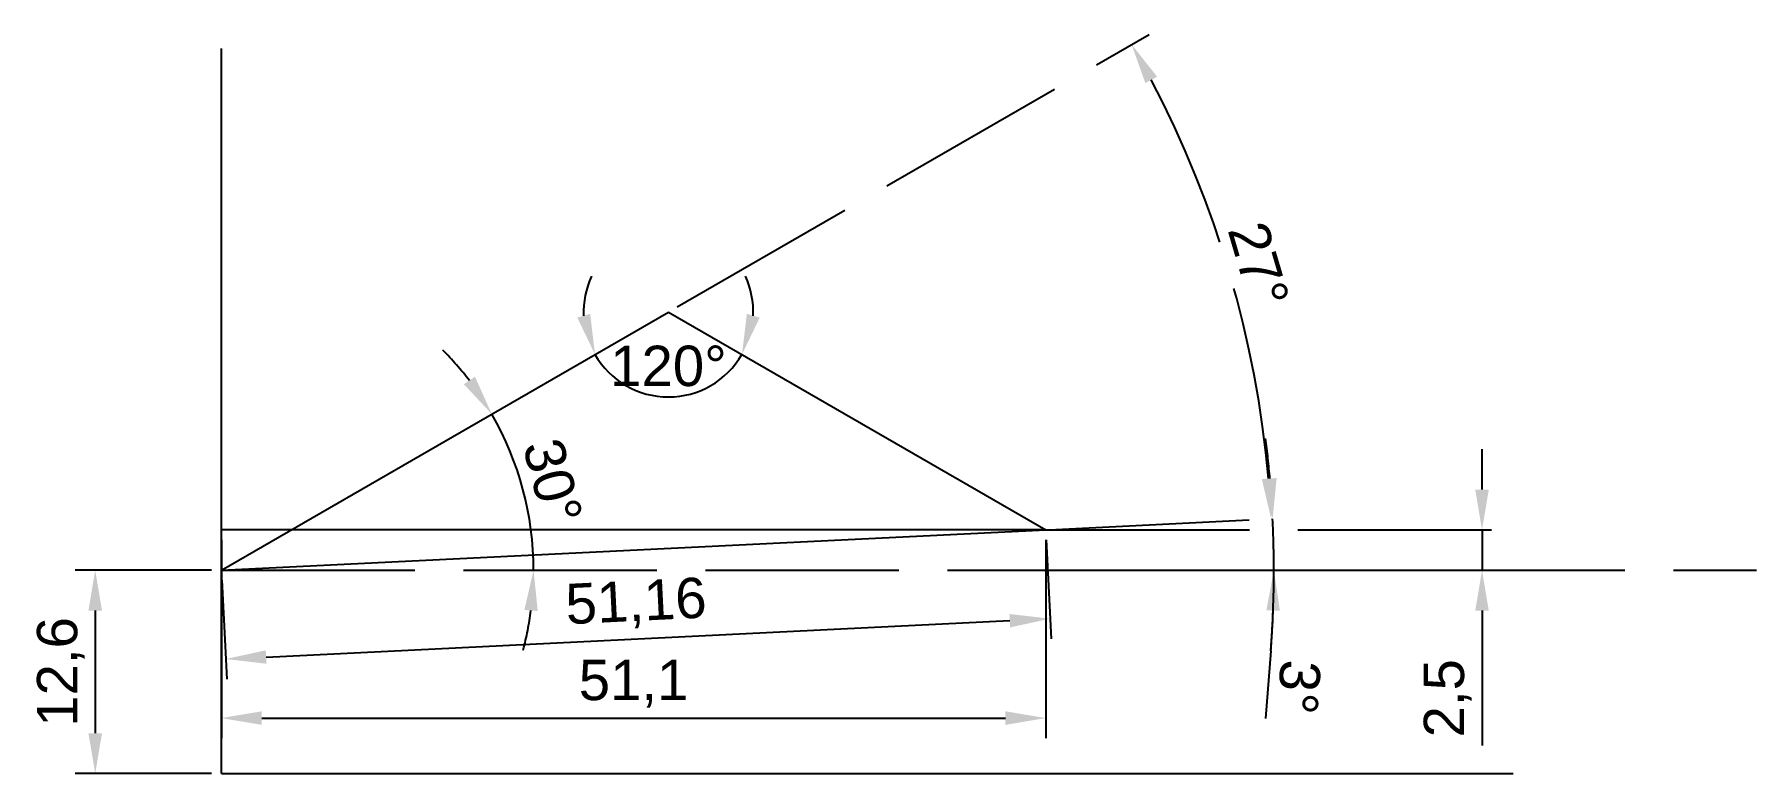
# Model space of a CAD drawing. Header units: millimetres. Extents: x 1952 to 2059, y 1086 to 1132.
import ezdxf

# ---------------------------------------------------------------- set-up
doc = ezdxf.new("R2010")
doc.units = ezdxf.units.MM
doc.linetypes.add('ACAD_ISO02W100', pattern=[15, 12, -3])
doc.styles.get("Standard").update_dxf_attribs({"font": 'arial.ttf'})
doc.dimstyles.new('ISO-25', dxfattribs={"dimtxt": 2.5, "dimasz": 2.5, "dimexe": 1.25, "dimexo": 0.625, "dimtad": 1, "dimtxsty": 'Standard', "dimcen": 2.5, "dimadec": 0, "dimazin": 0, "dimtfac": 1, "dimtmove": 0, "dimatfit": 3, "dimfxl": 1, "dimarcsym": 0})

# ---------------------------------------------------------------- blocks, each defined once
blk = doc.blocks.new('*D2')
at = {"color": 0, "lineweight": -2, "transparency": 16777216}
for p, q in [((1962.81, 1098.86), (1954.36, 1098.86)), ((1955.61, 1096.36), (1955.61, 1088.76)), ((1962.81, 1086.26), (1954.36, 1086.26))]:
    blk.add_line(p, q, dxfattribs=at)
at = {"color": 0, "transparency": 16777216}
for points in [[(1955.19, 1096.36), (1956.03, 1096.36), (1955.61, 1098.86)], [(1955.19, 1088.76), (1956.03, 1088.76), (1955.61, 1086.26)]]:
    blk.add_solid(points, dxfattribs=at)
at = {"layer": 'Defpoints', "color": 0, "transparency": 16777216}
for p in [(1963.43, 1098.86), (1955.61, 1086.26), (1963.43, 1086.26)]:
    blk.add_point(p, dxfattribs=at)
at = {"color": 0, "transparency": 16777216, "insert": (1953.48, 1092.56), "char_height": 2.5, "attachment_point": 5, "rotation": 90}
blk.add_mtext('12,6', dxfattribs=at)
blk = doc.blocks.new('*D3')
at = {"color": 0, "lineweight": -2, "transparency": 16777216}
for p, q in [((1963.43, 1100.74), (1963.43, 1088.45)), ((2014.53, 1100.74), (2014.53, 1088.45)), ((1965.93, 1089.7), (2012.03, 1089.7))]:
    blk.add_line(p, q, dxfattribs=at)
at = {"color": 0, "transparency": 16777216}
for points in [[(1965.93, 1090.12), (1965.93, 1089.28), (1963.43, 1089.7)], [(2012.03, 1090.12), (2012.03, 1089.28), (2014.53, 1089.7)]]:
    blk.add_solid(points, dxfattribs=at)
at = {"layer": 'Defpoints', "color": 0, "transparency": 16777216}
for p in [(1963.43, 1101.36), (2014.53, 1101.36), (2014.53, 1089.7)]:
    blk.add_point(p, dxfattribs=at)
at = {"color": 0, "transparency": 16777216, "insert": (1988.98, 1091.83), "char_height": 2.5, "attachment_point": 5}
blk.add_mtext('51,1', dxfattribs=at)
blk = doc.blocks.new('*D4')
at = {"color": 0, "lineweight": -2, "transparency": 16777216}
for p, q in [((2014.56, 1100.74), (2014.86, 1094.61)), ((1963.46, 1098.24), (1963.76, 1092.11)), ((1966.2, 1093.48), (2012.3, 1095.74))]:
    blk.add_line(p, q, dxfattribs=at)
at = {"color": 0, "transparency": 16777216}
for points in [[(2012.28, 1096.15), (2012.32, 1095.32), (2014.8, 1095.86)], [(1966.18, 1093.9), (1966.22, 1093.07), (1963.7, 1093.36)]]:
    blk.add_solid(points, dxfattribs=at)
at = {"layer": 'Defpoints', "color": 0, "transparency": 16777216}
for p in [(2014.53, 1101.36), (1963.43, 1098.86), (2014.8, 1095.86)]:
    blk.add_point(p, dxfattribs=at)
at = {"color": 0, "transparency": 16777216, "insert": (1989.14, 1096.74), "char_height": 2.5, "attachment_point": 5, "rotation": 2.8011}
blk.add_mtext('51,16', dxfattribs=at)
blk = doc.blocks.new('*D5')
at = {"color": 0, "lineweight": -2, "transparency": 16777216}
for start, end in [(154.9994, 182.4997), (357.5003, 25.0006), (210, 330)]:
    blk.add_arc((1991.14, 1114.86), 5.26, start, end, dxfattribs=at)
at = {"color": 0, "transparency": 16777216}
for points in [[(1986.29, 1114.75), (1985.49, 1114.52), (1986.59, 1112.23)], [(1996.8, 1114.52), (1996, 1114.75), (1995.7, 1112.23)]]:
    blk.add_solid(points, dxfattribs=at)
at = {"layer": 'Defpoints', "color": 0, "transparency": 16777216}
for p in [(1991.14, 1114.86), (1991.14, 1114.86), (1989.35, 1109.92), (2014.53, 1101.36), (1963.43, 1098.86)]:
    blk.add_point(p, dxfattribs=at)
at = {"color": 0, "transparency": 16777216, "insert": (1991.14, 1111.51), "char_height": 2.5, "attachment_point": 5}
blk.add_mtext('120°', dxfattribs=at)
blk = doc.blocks.new('*D7')
at = {"color": 0, "linetype": 'ACAD_ISO02W100', "lineweight": -2, "transparency": 16777216}
for start, end in [(37.4072, 44.8145), (0, 30), (345.1855, 352.5928)]:
    blk.add_arc((1963.43, 1098.86), 19.35, start, end, dxfattribs=at)
at = {"color": 0, "linetype": 'ACAD_ISO02W100', "transparency": 16777216}
for points in [[(1979.15, 1110.85), (1978.46, 1110.39), (1980.19, 1108.54)], [(1982.21, 1096.4), (1983.04, 1096.34), (1982.78, 1098.86)]]:
    blk.add_solid(points, dxfattribs=at)
at = {"layer": 'Defpoints', "color": 0, "linetype": 'ACAD_ISO02W100', "transparency": 16777216}
for p in [(1991.14, 1114.86), (1982.49, 1102.22), (1963.43, 1098.86), (1963.43, 1098.86), (2058.59, 1098.86)]:
    blk.add_point(p, dxfattribs=at)
at = {"color": 0, "linetype": 'ACAD_ISO02W100', "transparency": 16777216, "insert": (1983.96, 1104.36), "char_height": 2.5, "attachment_point": 5, "rotation": 285}
blk.add_mtext('30°', dxfattribs=at)
blk = doc.blocks.new('*D8')
at = {"color": 0, "linetype": 'ACAD_ISO02W100', "lineweight": -2, "transparency": 16777216}
for p, q in [((2015.15, 1101.39), (2029.84, 1102.11)), ((2028.48, 1093.87), (2028.15, 1089.67))]:
    blk.add_line(p, q, dxfattribs=at)
for start, end in [(4.9969, 7.1928), (0, 2.8011), (355.6076, 0), (355.6084, 357.8042)]:
    blk.add_arc((1963.43, 1098.86), 65.24, start, end, dxfattribs=at)
at = {"color": 0, "linetype": 'ACAD_ISO02W100', "transparency": 16777216}
for points in [[(2028.84, 1104.57), (2028, 1104.52), (2028.59, 1102.05)], [(2028.2, 1096.37), (2029.04, 1096.36), (2028.67, 1098.86)]]:
    blk.add_solid(points, dxfattribs=at)
at = {"layer": 'Defpoints', "color": 0, "linetype": 'ACAD_ISO02W100', "transparency": 16777216}
for p in [(2014.53, 1101.36), (2028.63, 1100.99), (1963.43, 1098.86), (1963.43, 1098.86), (2058.59, 1098.86)]:
    blk.add_point(p, dxfattribs=at)
at = {"color": 0, "linetype": 'ACAD_ISO02W100', "transparency": 16777216, "insert": (2030.21, 1091.62), "char_height": 2.5, "attachment_point": 5, "rotation": 265.6076}
blk.add_mtext('3°', dxfattribs=at)
blk = doc.blocks.new('*D9')
at = {"color": 0, "linetype": 'ACAD_ISO02W100', "lineweight": -2, "transparency": 16777216}
for p, q in [((1991.69, 1115.18), (2020.94, 1132.06)), ((2015.15, 1101.39), (2029.75, 1102.11))]:
    blk.add_line(p, q, dxfattribs=at)
blk.add_arc((1963.43, 1098.86), 65.15, 4.9999, 27.8013, dxfattribs=at)
at = {"color": 0, "linetype": 'ACAD_ISO02W100', "transparency": 16777216}
for points in [[(2020.7, 1129.05), (2021.43, 1129.45), (2019.85, 1131.44)], [(2028.75, 1104.57), (2027.92, 1104.51), (2028.5, 1102.05)]]:
    blk.add_solid(points, dxfattribs=at)
at = {"layer": 'Defpoints', "color": 0, "linetype": 'ACAD_ISO02W100', "transparency": 16777216}
for p in [(1991.14, 1114.86), (2027.19, 1112.26), (2014.53, 1101.36), (1963.43, 1098.86), (1963.43, 1098.86)]:
    blk.add_point(p, dxfattribs=at)
at = {"color": 0, "linetype": 'ACAD_ISO02W100', "transparency": 16777216, "insert": (2027.73, 1117.79), "char_height": 2.5, "attachment_point": 5, "rotation": 286.4006}
blk.add_mtext('27°', dxfattribs=at)
blk = doc.blocks.new('*D10')
at = {"color": 0, "linetype": 'ACAD_ISO02W100', "lineweight": -2, "transparency": 16777216}
for p, q in [((2041.57, 1103.86), (2041.57, 1106.36)), ((2015.15, 1101.36), (2042.82, 1101.36)), ((2041.57, 1101.36), (2041.57, 1098.86)), ((2015.27, 1098.86), (2042.82, 1098.86)), ((2041.57, 1096.36), (2041.57, 1088))]:
    blk.add_line(p, q, dxfattribs=at)
at = {"color": 0, "linetype": 'ACAD_ISO02W100', "transparency": 16777216}
for points in [[(2041.15, 1103.86), (2041.99, 1103.86), (2041.57, 1101.36)], [(2041.15, 1096.36), (2041.99, 1096.36), (2041.57, 1098.86)]]:
    blk.add_solid(points, dxfattribs=at)
at = {"layer": 'Defpoints', "color": 0, "linetype": 'ACAD_ISO02W100', "transparency": 16777216}
for p in [(2014.53, 1101.36), (2014.65, 1098.86), (2041.57, 1098.86)]:
    blk.add_point(p, dxfattribs=at)
at = {"color": 0, "linetype": 'ACAD_ISO02W100', "transparency": 16777216, "insert": (2039.44, 1090.93), "char_height": 2.5, "attachment_point": 5, "rotation": 90}
blk.add_mtext('2,5', dxfattribs=at)

msp = doc.modelspace()

# ---------------------------------------------------------------- linework, layer by layer
at = {"color": 1}
for q in [(1963.431, 1131.197), (2043.506, 1086.263)]:
    msp.add_line((1963.431, 1086.263), q, dxfattribs=at)
for p, q in [((1963.431, 1098.863), (1991.144, 1114.863)), ((1991.144, 1114.863), (2014.527, 1101.363)), ((2014.527, 1101.363), (2022.127, 1101.363))]:
    msp.add_line(p, q)
at = {"color": 5}
for p, q in [((2014.527, 1101.363), (1963.431, 1101.363)), ((1963.431, 1098.863), (2014.527, 1101.363))]:
    msp.add_line(p, q, dxfattribs=at)
at = {"color": 6, "linetype": 'ACAD_ISO02W100'}
msp.add_line((1963.431, 1098.863), (2058.587, 1098.863), dxfattribs=at)

# ---------------------------------------------------------------- dimensions: what is measured, and where the dimension line sits
for base, line1, line2, picture, middle in [((2027.19, 1112.261), ((1963.431, 1098.863), (2014.527, 1101.363)), ((1963.431, 1098.863), (1991.144, 1114.863)), '*D9', (2027.735, 1117.789)), ((1982.489, 1102.223), ((1963.431, 1098.863), (2058.587, 1098.863)), ((1963.431, 1098.863), (1991.144, 1114.863)), '*D7', (1983.961, 1104.364)), ((2028.634, 1100.989), ((1963.431, 1098.863), (2058.587, 1098.863)), ((1963.431, 1098.863), (2014.527, 1101.363)), '*D8', (2030.212, 1091.622))]:
    dim = msp.add_angular_dim_2l(base=base, line1=line1, line2=line2, dimstyle='ISO-25', dxfattribs=at)
    dim.commit()
    dim.dimension.update_dxf_attribs({"geometry": picture, "text_midpoint": middle})
at = {"color": 5}
dim = msp.add_angular_dim_2l(base=(1989.345, 1109.921), line1=((1991.144, 1114.863), (2014.527, 1101.363)), line2=((1963.431, 1098.863), (1991.144, 1114.863)), dimstyle='ISO-25', dxfattribs=at)
dim.commit()
dim.dimension.update_dxf_attribs({"geometry": '*D5', "text_midpoint": (1991.144, 1111.505)})
at = {"color": 6, "linetype": 'ACAD_ISO02W100'}
dim = msp.add_linear_dim(base=(2041.569, 1098.863), p1=(2014.527, 1101.363), p2=(2014.649, 1098.863), angle=90, dimstyle='ISO-25', dxfattribs=at)
dim.commit()
dim.dimension.update_dxf_attribs({"geometry": '*D10', "text_midpoint": (2039.441, 1090.932)})
at = {"color": 5}
dim = msp.add_linear_dim(base=(2014.527, 1089.701), p1=(1963.431, 1101.363), p2=(2014.527, 1101.363), dimstyle='ISO-25', dxfattribs=at)
dim.commit()
dim.dimension.update_dxf_attribs({"geometry": '*D3', "text_midpoint": (1988.979, 1091.828)})
dim = msp.add_aligned_dim(p1=(1963.431, 1098.863), p2=(2014.527, 1101.363), distance=-5.509, dimstyle='ISO-25', dxfattribs=at)
dim.commit()
dim.dimension.update_dxf_attribs({"geometry": '*D4', "text_midpoint": (1989.144, 1096.736)})
at = {"color": 1}
dim = msp.add_linear_dim(base=(1955.611, 1086.263), p1=(1963.431, 1098.863), p2=(1963.431, 1086.263), angle=90, dimstyle='ISO-25', dxfattribs=at)
dim.commit()
dim.dimension.update_dxf_attribs({"geometry": '*D2', "text_midpoint": (1953.483, 1092.563)})

doc.saveas('drawing.dxf')
